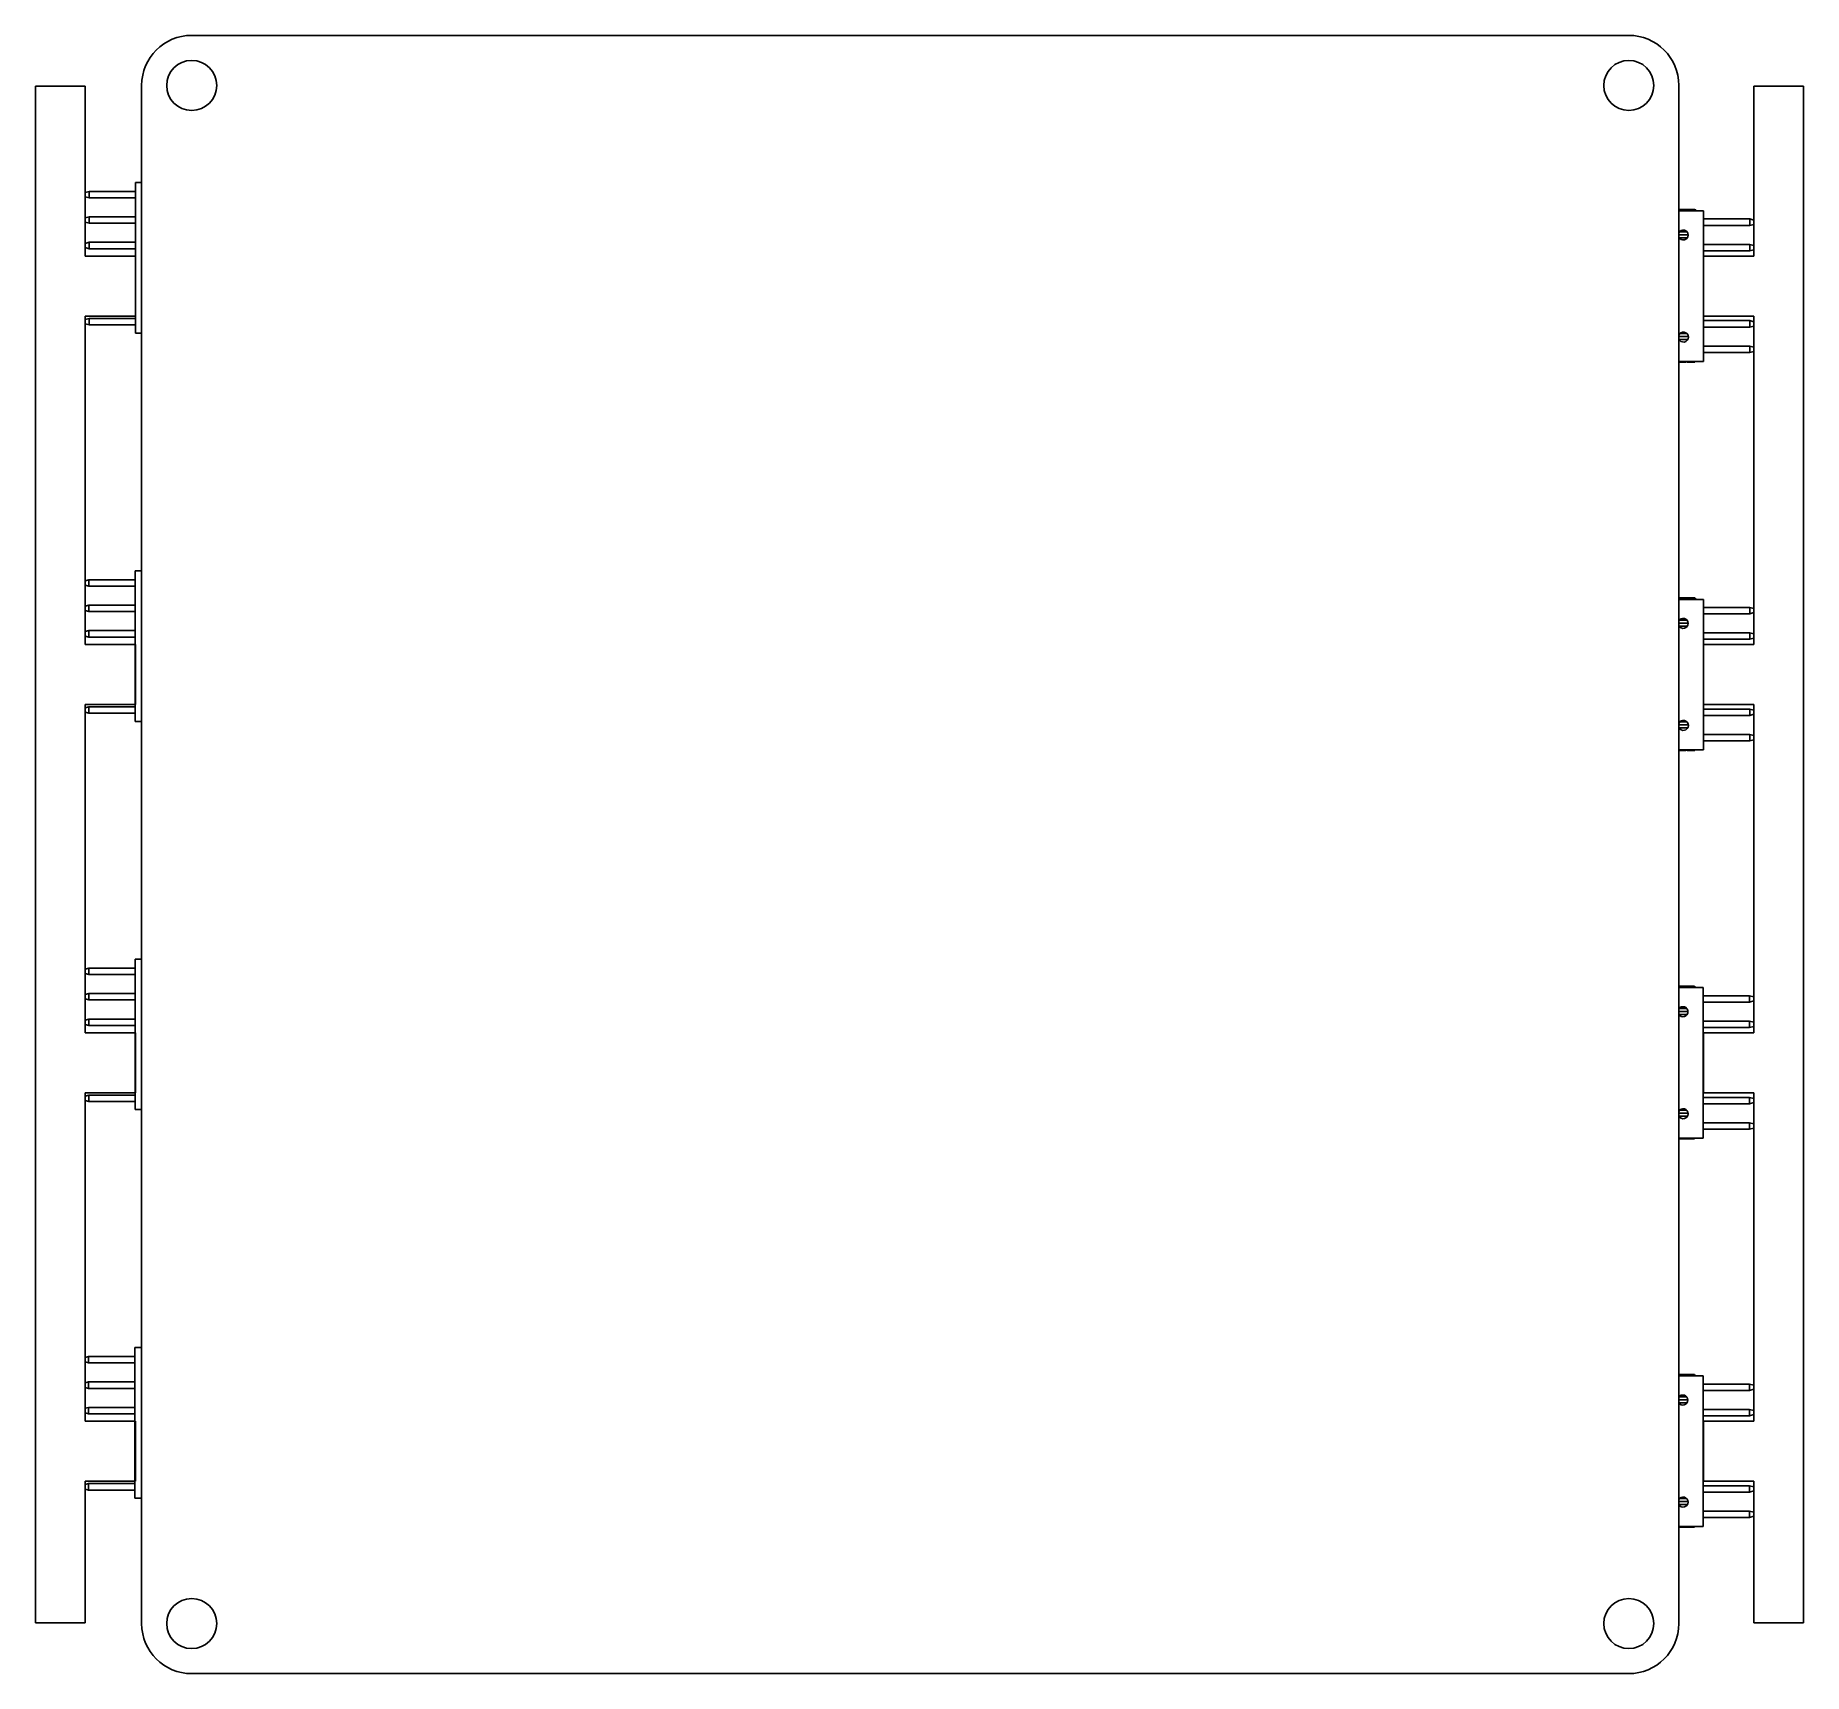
# Model space of a CAD drawing. Header units: millimetres. Extents: x -120 to 57, y -38 to 125.
import ezdxf

# ---------------------------------------------------------------- set-up
doc = ezdxf.new("R2010")
doc.units = ezdxf.units.MM

msp = doc.modelspace()

# ---------------------------------------------------------------- linework, layer by layer
at = {"color": 7, "linetype": 'Continuous', "lineweight": 25}
for p, q in [((39.6, 125.3), (-104.05, 125.3)), ((-119.67, 120.24), (-119.67, -33.36)), ((-114.7, 120.24), (-119.67, 120.24)), ((-114.7, 103.23), (-114.7, 120.24)), ((-109.05, 120.3), (-109.05, -33.42)), ((44.6, -33.42), (44.6, 120.3)), ((52.11, 120.24), (52.11, 103.23)), ((57.08, 120.24), (52.11, 120.24)), ((57.08, -33.36), (57.08, 120.24)), ((-114.3, 109.7), (-114.7, 109.59)), ((-114.3, 109.7), (-114.3, 109.06)), ((-114.3, 109.7), (-109.67, 109.7)), ((-109.67, 110.6), (-109.67, 95.55)), ((-109.05, 110.6), (-109.67, 110.6)), ((-114.7, 109.17), (-114.3, 109.06)), ((-114.3, 109.06), (-109.67, 109.06)), ((44.6, 107.9), (46.21, 107.9)), ((46.21, 107.85), (46.21, 107.9)), ((46.21, 107.85), (46.31, 107.85)), ((46.31, 107.85), (46.31, 107.75)), ((-114.3, 107.16), (-114.7, 107.05)), ((-114.7, 106.63), (-114.3, 106.52)), ((-114.3, 107.16), (-114.3, 106.52)), ((-114.3, 107.16), (-109.67, 107.16)), ((-114.3, 106.52), (-109.67, 106.52)), ((47.08, 107.75), (44.6, 107.75)), ((47.08, 92.7), (47.08, 107.75)), ((51.71, 106.95), (47.08, 106.95)), ((51.71, 106.31), (47.08, 106.31)), ((51.71, 106.31), (51.71, 106.95)), ((52.11, 106.84), (51.71, 106.95)), ((51.71, 106.31), (52.11, 106.41)), ((-114.3, 104.62), (-114.7, 104.51)), ((-114.3, 104.62), (-114.3, 103.98)), ((-114.3, 104.62), (-109.67, 104.62)), ((44.6, 105.36), (45.55, 105.36)), ((45.45, 105.06), (44.64, 105.06)), ((44.65, 105.66), (45.44, 105.66)), ((51.71, 104.41), (47.08, 104.41)), ((51.71, 103.77), (51.71, 104.41)), ((52.11, 104.3), (51.71, 104.41)), ((-114.7, 104.09), (-114.3, 103.98)), ((-109.67, 103.23), (-114.7, 103.23)), ((-114.3, 103.98), (-109.67, 103.98)), ((-109.67, 97.23), (-109.67, 103.23)), ((51.71, 103.77), (47.08, 103.77)), ((52.11, 103.23), (47.08, 103.23)), ((51.71, 103.77), (52.11, 103.87)), ((-109.67, 102.08), (-109.67, 102.08)), ((-109.67, 101.44), (-109.67, 101.44)), ((-109.67, 99.54), (-109.67, 99.54)), ((-114.7, 97.23), (-109.67, 97.23)), ((-114.7, 64.42), (-114.7, 97.23)), ((-109.67, 98.9), (-109.67, 98.9)), ((47.08, 97.23), (52.11, 97.23)), ((52.11, 97.23), (52.11, 64.42)), ((-114.3, 97), (-114.7, 96.89)), ((-114.7, 96.47), (-114.3, 96.36)), ((-114.3, 97), (-114.3, 96.36)), ((-114.3, 97), (-109.67, 97)), ((-114.3, 96.36), (-109.67, 96.36)), ((-109.67, 95.55), (-109.05, 95.55)), ((44.71, 95.5), (45.43, 95.5)), ((51.71, 96.79), (47.08, 96.79)), ((51.71, 96.15), (47.08, 96.15)), ((51.71, 96.15), (51.71, 96.79)), ((52.11, 96.68), (51.71, 96.79)), ((51.71, 96.15), (52.11, 96.25)), ((45.57, 95.2), (44.6, 95.2)), ((45.51, 94.9), (44.64, 94.9)), ((51.71, 94.25), (47.08, 94.25)), ((51.71, 93.61), (51.71, 94.25)), ((52.11, 94.14), (51.71, 94.25)), ((51.71, 93.61), (52.11, 93.71)), ((44.6, 92.7), (47.08, 92.7)), ((46.21, 92.66), (44.6, 92.66)), ((44.61, 92.65), (44.6, 92.65)), ((44.61, 92.65), (44.61, 92.66)), ((44.67, 92.65), (44.67, 92.66)), ((44.84, 92.65), (44.67, 92.65)), ((44.72, 92.65), (44.72, 92.66)), ((44.74, 92.65), (44.74, 92.66)), ((44.75, 92.65), (44.75, 92.66)), ((44.84, 92.65), (44.84, 92.66)), ((44.86, 92.65), (44.85, 92.65)), ((44.87, 92.65), (44.87, 92.66)), ((44.92, 92.65), (44.87, 92.65)), ((44.92, 92.65), (44.92, 92.66)), ((44.96, 92.65), (44.96, 92.66)), ((44.98, 92.65), (44.98, 92.66)), ((44.98, 92.65), (44.98, 92.66)), ((44.99, 92.65), (44.98, 92.65)), ((44.99, 92.65), (44.99, 92.66)), ((45.01, 92.65), (45.01, 92.66)), ((45.04, 92.65), (45.04, 92.66)), ((45.08, 92.65), (45.08, 92.66)), ((45.09, 92.65), (45.09, 92.66)), ((45.1, 92.65), (45.09, 92.65)), ((45.1, 92.65), (45.1, 92.66)), ((45.13, 92.65), (45.1, 92.65)), ((45.13, 92.65), (45.13, 92.66)), ((45.13, 92.65), (45.13, 92.66)), ((45.16, 92.65), (45.16, 92.66)), ((45.19, 92.65), (45.19, 92.66)), ((45.2, 92.65), (45.2, 92.66)), ((45.22, 92.65), (45.22, 92.66)), ((45.22, 92.65), (45.22, 92.66)), ((45.31, 92.65), (45.22, 92.65)), ((45.31, 92.65), (45.31, 92.66)), ((45.45, 92.65), (45.45, 92.66)), ((45.5, 92.65), (45.5, 92.66)), ((45.61, 92.65), (45.61, 92.66)), ((45.68, 92.65), (45.61, 92.65)), ((45.68, 92.65), (45.68, 92.66)), ((45.71, 92.65), (45.71, 92.66)), ((45.84, 92.65), (45.72, 92.65)), ((45.84, 92.65), (45.84, 92.66)), ((45.96, 92.65), (45.96, 92.66)), ((46.07, 92.65), (46.07, 92.66)), ((46.17, 92.65), (46.17, 92.66)), ((46.21, 92.7), (46.21, 92.66)), ((46.22, 92.65), (46.22, 92.66)), ((51.71, 93.61), (47.08, 93.61)), ((-114.32, 70.89), (-114.7, 70.79)), ((-114.32, 70.89), (-114.32, 70.25)), ((-114.32, 70.89), (-109.69, 70.89)), ((-109.69, 71.79), (-109.69, 56.74)), ((-109.05, 71.79), (-109.69, 71.79)), ((-114.7, 70.35), (-114.32, 70.25)), ((-114.32, 70.25), (-109.69, 70.25)), ((44.6, 69.09), (46.2, 69.09)), ((47.06, 68.94), (44.6, 68.94)), ((46.2, 69.04), (46.2, 69.09)), ((46.2, 69.04), (46.3, 69.04)), ((46.3, 69.04), (46.3, 68.94)), ((47.06, 53.89), (47.06, 68.94)), ((-114.32, 68.35), (-114.7, 68.25)), ((-114.7, 67.81), (-114.32, 67.71)), ((-114.32, 68.35), (-114.32, 67.71)), ((-114.32, 68.35), (-109.69, 68.35)), ((-114.32, 67.71), (-109.69, 67.71)), ((51.7, 68.14), (47.06, 68.14)), ((51.7, 67.5), (47.06, 67.5)), ((51.7, 67.5), (51.7, 68.14)), ((52.11, 68.03), (51.7, 68.14)), ((51.7, 67.5), (52.11, 67.61)), ((-114.32, 65.81), (-114.7, 65.71)), ((-114.32, 65.81), (-114.32, 65.17)), ((-114.32, 65.81), (-109.69, 65.81)), ((44.6, 66.55), (45.53, 66.55)), ((45.44, 66.25), (44.63, 66.25)), ((44.64, 66.85), (45.43, 66.85)), ((51.7, 65.6), (47.06, 65.6)), ((51.7, 64.96), (51.7, 65.6)), ((52.11, 65.49), (51.7, 65.6)), ((-114.7, 65.27), (-114.32, 65.17)), ((-109.67, 64.42), (-114.7, 64.42)), ((-114.32, 65.17), (-109.69, 65.17)), ((-109.67, 58.42), (-109.67, 64.42)), ((51.7, 64.96), (47.06, 64.96)), ((47.08, 64.42), (47.08, 58.42)), ((52.11, 64.42), (47.08, 64.42)), ((51.7, 64.96), (52.11, 65.07)), ((47.08, 63.06), (47.06, 63.06)), ((47.08, 62.42), (47.06, 62.42)), ((47.08, 60.52), (47.06, 60.52)), ((-114.7, 25.61), (-114.7, 58.42)), ((-114.7, 58.42), (-109.67, 58.42)), ((47.08, 59.88), (47.06, 59.88)), ((47.08, 58.42), (52.11, 58.42)), ((52.11, 58.42), (52.11, 25.61)), ((-114.32, 58.19), (-114.7, 58.09)), ((-114.7, 57.65), (-114.32, 57.55)), ((-114.32, 58.19), (-114.32, 57.55)), ((-114.32, 58.19), (-109.69, 58.19)), ((-114.32, 57.55), (-109.69, 57.55)), ((-109.69, 56.74), (-109.05, 56.74)), ((44.7, 56.69), (45.42, 56.69)), ((51.7, 57.98), (47.06, 57.98)), ((51.7, 57.34), (47.06, 57.34)), ((51.7, 57.34), (51.7, 57.98)), ((52.11, 57.87), (51.7, 57.98)), ((51.7, 57.34), (52.11, 57.45)), ((45.56, 56.39), (44.6, 56.39)), ((45.49, 56.09), (44.63, 56.09)), ((51.7, 55.44), (47.06, 55.44)), ((51.7, 54.8), (47.06, 54.8)), ((51.7, 54.8), (51.7, 55.44)), ((52.11, 55.33), (51.7, 55.44)), ((51.7, 54.8), (52.11, 54.91)), ((44.6, 53.89), (47.06, 53.89)), ((46.2, 53.85), (44.6, 53.85)), ((44.66, 53.84), (44.66, 53.85)), ((44.83, 53.84), (44.66, 53.84)), ((44.7, 53.84), (44.7, 53.85)), ((44.73, 53.84), (44.73, 53.85)), ((44.74, 53.84), (44.74, 53.85)), ((44.83, 53.84), (44.83, 53.85)), ((44.85, 53.84), (44.83, 53.84)), ((44.85, 53.84), (44.85, 53.85)), ((44.91, 53.84), (44.85, 53.84)), ((44.91, 53.84), (44.91, 53.85)), ((44.95, 53.84), (44.95, 53.85)), ((44.96, 53.84), (44.96, 53.85)), ((44.98, 53.84), (44.96, 53.84)), ((44.97, 53.84), (44.97, 53.85)), ((44.98, 53.84), (44.98, 53.85)), ((44.99, 53.84), (44.99, 53.85)), ((45.03, 53.84), (45.03, 53.85)), ((45.06, 53.84), (45.06, 53.85)), ((45.07, 53.84), (45.07, 53.85)), ((45.09, 53.84), (45.07, 53.84)), ((45.09, 53.84), (45.09, 53.85)), ((45.11, 53.84), (45.09, 53.84)), ((45.11, 53.84), (45.11, 53.85)), ((45.11, 53.84), (45.11, 53.85)), ((45.15, 53.84), (45.15, 53.85)), ((45.18, 53.84), (45.18, 53.85)), ((45.19, 53.84), (45.19, 53.85)), ((45.2, 53.84), (45.2, 53.85)), ((45.21, 53.84), (45.21, 53.85)), ((45.3, 53.84), (45.21, 53.84)), ((45.3, 53.84), (45.3, 53.85)), ((45.44, 53.84), (45.44, 53.85)), ((45.48, 53.84), (45.48, 53.85)), ((45.59, 53.84), (45.59, 53.85)), ((45.66, 53.84), (45.59, 53.84)), ((45.66, 53.84), (45.66, 53.85)), ((45.7, 53.84), (45.7, 53.85)), ((45.82, 53.84), (45.7, 53.84)), ((45.82, 53.84), (45.82, 53.85)), ((45.94, 53.84), (45.94, 53.85)), ((46.06, 53.84), (46.06, 53.85)), ((46.15, 53.84), (46.15, 53.85)), ((46.2, 53.89), (46.2, 53.85)), ((46.2, 53.84), (46.2, 53.85)), ((-114.33, 32.08), (-114.7, 31.98)), ((-114.33, 32.08), (-114.33, 31.44)), ((-114.33, 32.08), (-109.7, 32.08)), ((-109.7, 32.99), (-109.7, 17.94)), ((-109.05, 32.99), (-109.7, 32.99)), ((-114.7, 31.54), (-114.33, 31.44)), ((-114.33, 31.44), (-109.7, 31.44)), ((44.6, 30.28), (46.18, 30.28)), ((47.05, 30.14), (44.6, 30.14)), ((46.18, 30.23), (46.18, 30.28)), ((46.18, 30.23), (46.28, 30.23)), ((46.28, 30.23), (46.28, 30.14)), ((47.05, 15.09), (47.05, 30.14)), ((-114.33, 29.54), (-114.7, 29.44)), ((-114.7, 29), (-114.33, 28.9)), ((-114.33, 29.54), (-114.33, 28.9)), ((-114.33, 29.54), (-109.7, 29.54)), ((-114.33, 28.9), (-109.7, 28.9)), ((51.68, 29.33), (47.05, 29.33)), ((51.68, 28.69), (47.05, 28.69)), ((51.68, 28.69), (51.68, 29.33)), ((52.11, 29.21), (51.68, 29.33)), ((51.68, 28.69), (52.11, 28.8)), ((-114.33, 27), (-114.7, 26.9)), ((-114.33, 27), (-114.33, 26.36)), ((-114.33, 27), (-109.7, 27)), ((44.6, 27.74), (45.52, 27.74)), ((45.42, 27.44), (44.61, 27.44)), ((44.62, 28.04), (45.41, 28.04)), ((51.68, 26.79), (47.05, 26.79)), ((51.68, 26.15), (51.68, 26.79)), ((52.11, 26.67), (51.68, 26.79)), ((-114.7, 26.46), (-114.33, 26.36)), ((-109.67, 25.61), (-114.7, 25.61)), ((-114.33, 26.36), (-109.7, 26.36)), ((-109.67, 19.61), (-109.67, 25.61)), ((51.68, 26.15), (47.05, 26.15)), ((47.08, 25.61), (47.08, 19.61)), ((52.11, 25.61), (47.08, 25.61)), ((51.68, 26.15), (52.11, 26.26)), ((47.08, 24.25), (47.05, 24.25)), ((47.08, 23.61), (47.05, 23.61)), ((47.08, 21.71), (47.05, 21.71)), ((-114.7, 19.61), (-109.67, 19.61)), ((-114.7, -13.2), (-114.7, 19.61)), ((47.08, 21.07), (47.05, 21.07)), ((47.08, 19.61), (52.11, 19.61)), ((52.11, 19.61), (52.11, -13.2)), ((-114.33, 19.38), (-114.7, 19.28)), ((-114.7, 18.84), (-114.33, 18.74)), ((-114.33, 19.38), (-114.33, 18.74)), ((-114.33, 19.38), (-109.7, 19.38)), ((-114.33, 18.74), (-109.7, 18.74)), ((-109.7, 17.94), (-109.05, 17.94)), ((44.68, 17.88), (45.4, 17.88)), ((51.68, 19.17), (47.05, 19.17)), ((51.68, 18.53), (47.05, 18.53)), ((51.68, 18.53), (51.68, 19.17)), ((52.11, 19.05), (51.68, 19.17)), ((51.68, 18.53), (52.11, 18.64)), ((45.54, 17.58), (44.6, 17.58)), ((45.47, 17.28), (44.61, 17.28)), ((51.68, 16.63), (47.05, 16.63)), ((51.68, 15.99), (47.05, 15.99)), ((51.68, 15.99), (51.68, 16.63)), ((52.11, 16.51), (51.68, 16.63)), ((51.68, 15.99), (52.11, 16.1)), ((44.6, 15.09), (47.05, 15.09)), ((46.18, 15.04), (44.6, 15.04)), ((44.64, 15.03), (44.64, 15.04)), ((44.81, 15.03), (44.64, 15.03)), ((44.69, 15.03), (44.69, 15.04)), ((44.71, 15.03), (44.71, 15.04)), ((44.72, 15.03), (44.72, 15.04)), ((44.81, 15.03), (44.81, 15.04)), ((44.83, 15.03), (44.82, 15.03)), ((44.84, 15.03), (44.84, 15.04)), ((44.89, 15.03), (44.84, 15.03)), ((44.89, 15.03), (44.89, 15.04)), ((44.93, 15.03), (44.93, 15.04)), ((44.95, 15.03), (44.95, 15.04)), ((44.95, 15.03), (44.95, 15.04)), ((44.96, 15.03), (44.95, 15.03)), ((44.96, 15.03), (44.96, 15.04)), ((44.98, 15.03), (44.98, 15.04)), ((45.01, 15.03), (45.01, 15.04)), ((45.04, 15.03), (45.04, 15.04)), ((45.06, 15.03), (45.06, 15.04)), ((45.07, 15.03), (45.06, 15.03)), ((45.07, 15.03), (45.07, 15.04)), ((45.09, 15.03), (45.07, 15.03)), ((45.09, 15.03), (45.09, 15.04)), ((45.09, 15.03), (45.09, 15.04)), ((45.13, 15.03), (45.13, 15.04)), ((45.16, 15.03), (45.16, 15.04)), ((45.17, 15.03), (45.17, 15.04)), ((45.19, 15.03), (45.19, 15.04)), ((45.19, 15.03), (45.19, 15.04)), ((45.28, 15.03), (45.19, 15.03)), ((45.28, 15.03), (45.28, 15.04)), ((45.42, 15.03), (45.42, 15.04)), ((45.47, 15.03), (45.47, 15.04)), ((45.57, 15.03), (45.57, 15.04)), ((45.65, 15.03), (45.57, 15.03)), ((45.65, 15.03), (45.65, 15.04)), ((45.68, 15.03), (45.68, 15.04)), ((45.81, 15.03), (45.68, 15.03)), ((45.81, 15.03), (45.81, 15.04)), ((45.93, 15.03), (45.93, 15.04)), ((46.04, 15.03), (46.04, 15.04)), ((46.14, 15.03), (46.14, 15.04)), ((46.18, 15.09), (46.18, 15.04)), ((46.19, 15.03), (46.19, 15.04)), ((-114.35, -6.73), (-114.7, -6.82)), ((-114.35, -6.73), (-114.35, -7.37)), ((-114.35, -6.73), (-109.72, -6.73)), ((-109.05, -5.82), (-109.72, -5.82)), ((-109.72, -5.82), (-109.72, -20.87)), ((-114.7, -7.27), (-114.35, -7.37)), ((-114.35, -7.37), (-109.72, -7.37)), ((44.6, -8.53), (46.16, -8.53)), ((47.03, -8.67), (44.6, -8.67)), ((46.16, -8.58), (46.16, -8.53)), ((46.16, -8.58), (46.26, -8.58)), ((46.26, -8.58), (46.26, -8.67)), ((47.03, -23.72), (47.03, -8.67)), ((-114.35, -9.27), (-114.7, -9.36)), ((-114.7, -9.81), (-114.35, -9.91)), ((-114.35, -9.27), (-114.35, -9.91)), ((-114.35, -9.27), (-109.72, -9.27)), ((-114.35, -9.91), (-109.72, -9.91)), ((51.66, -9.48), (47.03, -9.48)), ((51.66, -10.12), (47.03, -10.12)), ((51.66, -10.12), (51.66, -9.48)), ((52.11, -9.6), (51.66, -9.48)), ((51.66, -10.12), (52.11, -10)), ((-114.35, -11.81), (-114.7, -11.9)), ((-114.7, -12.35), (-114.35, -12.45)), ((-114.35, -11.81), (-114.35, -12.45)), ((-114.35, -11.81), (-109.72, -11.81)), ((44.6, -11.07), (45.5, -11.07)), ((45.41, -11.37), (44.6, -11.37)), ((44.61, -10.77), (45.4, -10.77)), ((51.66, -12.02), (47.03, -12.02)), ((51.66, -12.66), (51.66, -12.02)), ((52.11, -12.14), (51.66, -12.02)), ((-109.67, -13.2), (-114.7, -13.2)), ((-114.35, -12.45), (-109.72, -12.45)), ((-109.67, -19.2), (-109.67, -13.2)), ((51.66, -12.66), (47.03, -12.66)), ((52.11, -13.2), (47.08, -13.2)), ((47.08, -13.2), (47.08, -19.2)), ((51.66, -12.66), (52.11, -12.54)), ((47.08, -14.56), (47.03, -14.56)), ((47.08, -15.2), (47.03, -15.2)), ((47.08, -17.1), (47.03, -17.1)), ((-114.7, -19.2), (-109.67, -19.2)), ((-114.7, -33.36), (-114.7, -19.2)), ((-114.35, -19.43), (-114.7, -19.52)), ((-114.35, -19.43), (-114.35, -20.07)), ((-114.35, -19.43), (-109.72, -19.43)), ((47.08, -17.74), (47.03, -17.74)), ((47.08, -19.2), (52.11, -19.2)), ((52.11, -19.2), (52.11, -33.36)), ((-114.7, -19.97), (-114.35, -20.07)), ((-114.35, -20.07), (-109.72, -20.07)), ((-109.72, -20.87), (-109.05, -20.87)), ((44.67, -20.93), (45.39, -20.93)), ((51.66, -19.64), (47.03, -19.64)), ((51.66, -20.28), (47.03, -20.28)), ((51.66, -20.28), (51.66, -19.64)), ((52.11, -19.76), (51.66, -19.64)), ((51.66, -20.28), (52.11, -20.16)), ((45.53, -21.23), (44.6, -21.23)), ((45.46, -21.53), (44.6, -21.53)), ((51.66, -22.18), (47.03, -22.18)), ((51.66, -22.82), (47.03, -22.82)), ((51.66, -22.82), (51.66, -22.18)), ((52.11, -22.3), (51.66, -22.18)), ((51.66, -22.82), (52.11, -22.7)), ((44.6, -23.72), (47.03, -23.72)), ((46.16, -23.77), (44.6, -23.77)), ((44.8, -23.78), (44.6, -23.78)), ((44.63, -23.78), (44.63, -23.77)), ((44.67, -23.78), (44.67, -23.77)), ((44.7, -23.78), (44.7, -23.77)), ((44.71, -23.78), (44.71, -23.77)), ((44.8, -23.78), (44.8, -23.77)), ((44.81, -23.78), (44.8, -23.78)), ((44.82, -23.78), (44.82, -23.77)), ((44.87, -23.78), (44.82, -23.78)), ((44.87, -23.78), (44.87, -23.77)), ((44.92, -23.78), (44.92, -23.77)), ((44.93, -23.78), (44.93, -23.77)), ((44.94, -23.78), (44.93, -23.78)), ((44.94, -23.78), (44.94, -23.77)), ((44.95, -23.78), (44.95, -23.77)), ((44.96, -23.78), (44.96, -23.77)), ((45, -23.78), (45, -23.77)), ((45.03, -23.78), (45.03, -23.77)), ((45.04, -23.78), (45.04, -23.77)), ((45.05, -23.78), (45.04, -23.78)), ((45.06, -23.78), (45.06, -23.77)), ((45.08, -23.78), (45.06, -23.78)), ((45.08, -23.78), (45.08, -23.77)), ((45.08, -23.78), (45.08, -23.77)), ((45.12, -23.78), (45.12, -23.77)), ((45.14, -23.78), (45.14, -23.77)), ((45.15, -23.78), (45.15, -23.77)), ((45.17, -23.78), (45.17, -23.77)), ((45.17, -23.78), (45.17, -23.77)), ((45.27, -23.78), (45.17, -23.78)), ((45.27, -23.78), (45.27, -23.77)), ((45.4, -23.78), (45.4, -23.77)), ((45.45, -23.78), (45.45, -23.77)), ((45.56, -23.78), (45.56, -23.77)), ((45.63, -23.78), (45.56, -23.78)), ((45.63, -23.78), (45.63, -23.77)), ((45.67, -23.78), (45.67, -23.77)), ((45.79, -23.78), (45.67, -23.78)), ((45.79, -23.78), (45.79, -23.77)), ((45.91, -23.78), (45.91, -23.77)), ((46.03, -23.78), (46.03, -23.77)), ((46.12, -23.78), (46.12, -23.77)), ((46.16, -23.72), (46.16, -23.77)), ((46.17, -23.78), (46.17, -23.77)), ((-119.67, -33.36), (-114.7, -33.36)), ((52.11, -33.36), (57.08, -33.36)), ((-104.05, -38.42), (39.6, -38.42))]:
    msp.add_line(p, q, dxfattribs=at)
for centre in [(-104.05, 120.3), (39.6, 120.3), (-104.05, -33.42), (39.6, -33.42)]:
    msp.add_circle(centre, 2.5, dxfattribs=at)
for centre, radius, start, end in [((-104.05, 120.3), 5, 90, 180), ((39.6, 120.3), 5, 0, 90), ((45.05, 105.35), 0.5, 206.2726, 153.7274), ((45.07, 95.15), 0.5, 198.7911, 161.209), ((45.03, 66.54), 0.5, 210.0634, 149.9366), ((45.06, 56.34), 0.5, 203.7271, 156.2729), ((45.02, 27.73), 0.5, 213.4628, 146.5372), ((45.04, 17.53), 0.5, 207.8413, 152.1588), ((45, -11.08), 0.5, 216.0147, 143.4191), ((45.03, -21.28), 0.5, 210.4613, 148.5414), ((-104.05, -33.42), 5, 180, 270), ((39.6, -33.42), 5, 270, 0)]:
    msp.add_arc(centre, radius, start, end, dxfattribs=at)
for points, knots in [([(44.67, 92.65), (44.66, 92.65), (44.64, 92.65), (44.62, 92.65), (44.61, 92.65)], [0, 0, 0, 0, 0.577296, 1, 1, 1, 1]), ([(44.96, 92.65), (44.96, 92.65), (44.95, 92.65), (44.94, 92.65), (44.93, 92.65), (44.92, 92.65), (44.92, 92.65)], [0, 0, 0, 0, 0.242258, 0.495139, 0.726622, 1, 1, 1, 1]), ([(44.98, 92.65), (44.98, 92.65), (44.97, 92.65), (44.97, 92.65), (44.96, 92.65)], [0, 0, 0, 0, 0.522339, 1, 1, 1, 1]), ([(45.01, 92.65), (45.01, 92.65), (45, 92.65), (44.99, 92.65), (44.99, 92.65), (44.99, 92.65)], [0, 0, 0, 0, 0.287771, 0.558422, 1, 1, 1, 1]), ([(45.04, 92.65), (45.04, 92.65), (45.02, 92.65), (45.01, 92.65), (45.01, 92.65)], [0, 0, 0, 0, 0.5931, 1, 1, 1, 1]), ([(45.08, 92.65), (45.07, 92.65), (45.06, 92.65), (45.05, 92.65), (45.04, 92.65)], [0, 0, 0, 0, 0.535911, 1, 1, 1, 1]), ([(45.16, 92.65), (45.16, 92.65), (45.15, 92.65), (45.14, 92.65), (45.13, 92.65), (45.13, 92.65)], [0, 0, 0, 0, 0.287353, 0.555636, 1, 1, 1, 1]), ([(45.19, 92.65), (45.19, 92.65), (45.18, 92.65), (45.17, 92.65), (45.16, 92.65)], [0, 0, 0, 0, 0.527593, 1, 1, 1, 1]), ([(45.2, 92.65), (45.2, 92.65), (45.2, 92.65), (45.19, 92.65), (45.19, 92.65)], [0, 0, 0, 0, 0.577345, 1, 1, 1, 1]), ([(45.22, 92.65), (45.22, 92.65), (45.22, 92.65), (45.21, 92.65), (45.21, 92.65)], [0, 0, 0, 0, 0.902719, 1, 1, 1, 1]), ([(45.5, 92.65), (45.48, 92.65), (45.46, 92.65), (45.45, 92.65), (45.45, 92.65)], [0, 0, 0, 0, 0.560121, 1, 1, 1, 1]), ([(45.61, 92.65), (45.58, 92.65), (45.54, 92.65), (45.51, 92.65), (45.5, 92.65)], [0, 0, 0, 0, 0.557617, 1, 1, 1, 1]), ([(45.71, 92.65), (45.71, 92.65), (45.71, 92.65), (45.7, 92.65), (45.69, 92.65), (45.68, 92.65), (45.68, 92.65)], [0, 0, 0, 0, 0.281447, 0.55884, 0.777519, 1, 1, 1, 1]), ([(45.96, 92.65), (45.94, 92.65), (45.91, 92.65), (45.87, 92.65), (45.84, 92.65), (45.84, 92.65), (45.84, 92.65)], [0, 0, 0, 0, 0.283316, 0.558049, 0.775434, 1, 1, 1, 1]), ([(46.07, 92.65), (46.07, 92.65), (46.06, 92.65), (46.03, 92.65), (45.99, 92.65), (45.97, 92.65), (45.96, 92.65)], [0, 0, 0, 0, 0.277909, 0.553175, 0.772919, 1, 1, 1, 1]), ([(46.17, 92.65), (46.15, 92.65), (46.13, 92.65), (46.09, 92.65), (46.07, 92.65)], [0, 0, 0, 0, 0.5608705, 1, 1, 1, 1]), ([(46.22, 92.65), (46.22, 92.65), (46.21, 92.65), (46.18, 92.65), (46.17, 92.65)], [0, 0, 0, 0, 0.557939, 1, 1, 1, 1]), ([(44.66, 53.84), (44.64, 53.84), (44.62, 53.84), (44.61, 53.84), (44.6, 53.84)], [0, 0, 0, 0, 0.67178, 1, 1, 1, 1]), ([(44.95, 53.84), (44.94, 53.84), (44.93, 53.84), (44.92, 53.84), (44.91, 53.84), (44.91, 53.84), (44.91, 53.84)], [0, 0, 0, 0, 0.242258, 0.495139, 0.726622, 1, 1, 1, 1]), ([(44.96, 53.84), (44.96, 53.84), (44.96, 53.84), (44.95, 53.84), (44.95, 53.84)], [0, 0, 0, 0, 0.522339, 1, 1, 1, 1]), ([(44.99, 53.84), (44.99, 53.84), (44.98, 53.84), (44.98, 53.84), (44.98, 53.84), (44.98, 53.84)], [0, 0, 0, 0, 0.287771, 0.558422, 1, 1, 1, 1]), ([(45.03, 53.84), (45.02, 53.84), (45.01, 53.84), (45, 53.84), (44.99, 53.84)], [0, 0, 0, 0, 0.5931, 1, 1, 1, 1]), ([(45.06, 53.84), (45.05, 53.84), (45.04, 53.84), (45.03, 53.84), (45.03, 53.84)], [0, 0, 0, 0, 0.535911, 1, 1, 1, 1]), ([(45.15, 53.84), (45.14, 53.84), (45.13, 53.84), (45.12, 53.84), (45.11, 53.84), (45.11, 53.84)], [0, 0, 0, 0, 0.287353, 0.555636, 1, 1, 1, 1]), ([(45.18, 53.84), (45.17, 53.84), (45.16, 53.84), (45.15, 53.84), (45.15, 53.84)], [0, 0, 0, 0, 0.527593, 1, 1, 1, 1]), ([(45.19, 53.84), (45.19, 53.84), (45.18, 53.84), (45.18, 53.84), (45.18, 53.84)], [0, 0, 0, 0, 0.577345, 1, 1, 1, 1]), ([(45.2, 53.84), (45.2, 53.84), (45.2, 53.84), (45.19, 53.84), (45.19, 53.84)], [0, 0, 0, 0, 0.902719, 1, 1, 1, 1]), ([(45.48, 53.84), (45.47, 53.84), (45.44, 53.84), (45.44, 53.84), (45.44, 53.84)], [0, 0, 0, 0, 0.560121, 1, 1, 1, 1]), ([(45.59, 53.84), (45.57, 53.84), (45.53, 53.84), (45.49, 53.84), (45.48, 53.84)], [0, 0, 0, 0, 0.557617, 1, 1, 1, 1]), ([(45.7, 53.84), (45.7, 53.84), (45.69, 53.84), (45.69, 53.84), (45.67, 53.84), (45.67, 53.84), (45.66, 53.84)], [0, 0, 0, 0, 0.281447, 0.55884, 0.777519, 1, 1, 1, 1]), ([(45.94, 53.84), (45.93, 53.84), (45.89, 53.84), (45.85, 53.84), (45.83, 53.84), (45.82, 53.84), (45.82, 53.84)], [0, 0, 0, 0, 0.283316, 0.558049, 0.775434, 1, 1, 1, 1]), ([(46.06, 53.84), (46.05, 53.84), (46.04, 53.84), (46.01, 53.84), (45.98, 53.84), (45.95, 53.84), (45.94, 53.84)], [0, 0, 0, 0, 0.277909, 0.553175, 0.772919, 1, 1, 1, 1]), ([(46.15, 53.84), (46.14, 53.84), (46.11, 53.84), (46.07, 53.84), (46.06, 53.84)], [0, 0, 0, 0, 0.5608705, 1, 1, 1, 1]), ([(46.2, 53.84), (46.2, 53.84), (46.2, 53.84), (46.17, 53.84), (46.15, 53.84)], [0, 0, 0, 0, 0.557939, 1, 1, 1, 1]), ([(44.64, 15.03), (44.63, 15.03), (44.61, 15.03), (44.6, 15.03), (44.6, 15.03)], [0, 0, 0, 0, 0.984225, 1, 1, 1, 1]), ([(44.93, 15.03), (44.93, 15.03), (44.92, 15.03), (44.91, 15.03), (44.9, 15.03), (44.89, 15.03), (44.89, 15.03)], [0, 0, 0, 0, 0.242258, 0.495139, 0.726622, 1, 1, 1, 1]), ([(44.95, 15.03), (44.94, 15.03), (44.94, 15.03), (44.94, 15.03), (44.93, 15.03)], [0, 0, 0, 0, 0.522339, 1, 1, 1, 1]), ([(44.98, 15.03), (44.97, 15.03), (44.97, 15.03), (44.96, 15.03), (44.96, 15.03), (44.96, 15.03)], [0, 0, 0, 0, 0.287771, 0.558422, 1, 1, 1, 1]), ([(45.01, 15.03), (45, 15.03), (44.99, 15.03), (44.98, 15.03), (44.98, 15.03)], [0, 0, 0, 0, 0.5931, 1, 1, 1, 1]), ([(45.04, 15.03), (45.04, 15.03), (45.03, 15.03), (45.02, 15.03), (45.01, 15.03)], [0, 0, 0, 0, 0.535911, 1, 1, 1, 1]), ([(45.13, 15.03), (45.13, 15.03), (45.12, 15.03), (45.11, 15.03), (45.1, 15.03), (45.09, 15.03)], [0, 0, 0, 0, 0.287353, 0.555636, 1, 1, 1, 1]), ([(45.16, 15.03), (45.16, 15.03), (45.15, 15.03), (45.14, 15.03), (45.13, 15.03)], [0, 0, 0, 0, 0.527593, 1, 1, 1, 1]), ([(45.17, 15.03), (45.17, 15.03), (45.17, 15.03), (45.16, 15.03), (45.16, 15.03)], [0, 0, 0, 0, 0.577345, 1, 1, 1, 1]), ([(45.19, 15.03), (45.19, 15.03), (45.19, 15.03), (45.18, 15.03), (45.18, 15.03)], [0, 0, 0, 0, 0.902719, 1, 1, 1, 1]), ([(45.47, 15.03), (45.45, 15.03), (45.43, 15.03), (45.42, 15.03), (45.42, 15.03)], [0, 0, 0, 0, 0.560121, 1, 1, 1, 1]), ([(45.57, 15.03), (45.55, 15.03), (45.51, 15.03), (45.48, 15.03), (45.47, 15.03)], [0, 0, 0, 0, 0.557617, 1, 1, 1, 1]), ([(45.68, 15.03), (45.68, 15.03), (45.68, 15.03), (45.67, 15.03), (45.66, 15.03), (45.65, 15.03), (45.65, 15.03)], [0, 0, 0, 0, 0.281447, 0.55884, 0.777519, 1, 1, 1, 1]), ([(45.93, 15.03), (45.91, 15.03), (45.87, 15.03), (45.84, 15.03), (45.81, 15.03), (45.81, 15.03), (45.81, 15.03)], [0, 0, 0, 0, 0.283316, 0.558049, 0.775434, 1, 1, 1, 1]), ([(46.04, 15.03), (46.04, 15.03), (46.03, 15.03), (45.99, 15.03), (45.96, 15.03), (45.94, 15.03), (45.93, 15.03)], [0, 0, 0, 0, 0.277909, 0.553175, 0.772919, 1, 1, 1, 1]), ([(46.14, 15.03), (46.12, 15.03), (46.09, 15.03), (46.06, 15.03), (46.04, 15.03)], [0, 0, 0, 0, 0.5608705, 1, 1, 1, 1]), ([(46.19, 15.03), (46.19, 15.03), (46.18, 15.03), (46.15, 15.03), (46.14, 15.03)], [0, 0, 0, 0, 0.557939, 1, 1, 1, 1]), ([(44.92, -23.78), (44.91, -23.78), (44.9, -23.78), (44.89, -23.78), (44.88, -23.78), (44.88, -23.78), (44.87, -23.78)], [0, 0, 0, 0, 0.242258, 0.495139, 0.726622, 1, 1, 1, 1]), ([(44.93, -23.78), (44.93, -23.78), (44.92, -23.78), (44.92, -23.78), (44.92, -23.78)], [0, 0, 0, 0, 0.522339, 1, 1, 1, 1]), ([(44.96, -23.78), (44.96, -23.78), (44.95, -23.78), (44.95, -23.78), (44.95, -23.78), (44.95, -23.78)], [0, 0, 0, 0, 0.287771, 0.558422, 1, 1, 1, 1]), ([(45, -23.78), (44.99, -23.78), (44.98, -23.78), (44.96, -23.78), (44.96, -23.78)], [0, 0, 0, 0, 0.5931, 1, 1, 1, 1]), ([(45.03, -23.78), (45.02, -23.78), (45.01, -23.78), (45, -23.78), (45, -23.78)], [0, 0, 0, 0, 0.535911, 1, 1, 1, 1]), ([(45.12, -23.78), (45.11, -23.78), (45.1, -23.78), (45.09, -23.78), (45.08, -23.78), (45.08, -23.78)], [0, 0, 0, 0, 0.287353, 0.555636, 1, 1, 1, 1]), ([(45.14, -23.78), (45.14, -23.78), (45.13, -23.78), (45.12, -23.78), (45.12, -23.78)], [0, 0, 0, 0, 0.527593, 1, 1, 1, 1]), ([(45.15, -23.78), (45.15, -23.78), (45.15, -23.78), (45.15, -23.78), (45.14, -23.78)], [0, 0, 0, 0, 0.577345, 1, 1, 1, 1]), ([(45.17, -23.78), (45.17, -23.78), (45.17, -23.78), (45.16, -23.78), (45.16, -23.78)], [0, 0, 0, 0, 0.902719, 1, 1, 1, 1]), ([(45.45, -23.78), (45.44, -23.78), (45.41, -23.78), (45.41, -23.78), (45.4, -23.78)], [0, 0, 0, 0, 0.560121, 1, 1, 1, 1]), ([(45.56, -23.78), (45.54, -23.78), (45.49, -23.78), (45.46, -23.78), (45.45, -23.78)], [0, 0, 0, 0, 0.557617, 1, 1, 1, 1]), ([(45.67, -23.78), (45.66, -23.78), (45.66, -23.78), (45.65, -23.78), (45.64, -23.78), (45.63, -23.78), (45.63, -23.78)], [0, 0, 0, 0, 0.281447, 0.55884, 0.777519, 1, 1, 1, 1]), ([(45.91, -23.78), (45.89, -23.78), (45.86, -23.78), (45.82, -23.78), (45.8, -23.78), (45.79, -23.78), (45.79, -23.78)], [0, 0, 0, 0, 0.283316, 0.558049, 0.775434, 1, 1, 1, 1]), ([(46.03, -23.78), (46.02, -23.78), (46.01, -23.78), (45.98, -23.78), (45.95, -23.78), (45.92, -23.78), (45.91, -23.78)], [0, 0, 0, 0, 0.277909, 0.553175, 0.772919, 1, 1, 1, 1]), ([(46.12, -23.78), (46.11, -23.78), (46.08, -23.78), (46.04, -23.78), (46.03, -23.78)], [0, 0, 0, 0, 0.560871, 1, 1, 1, 1]), ([(46.17, -23.78), (46.17, -23.78), (46.17, -23.78), (46.14, -23.78), (46.12, -23.78)], [0, 0, 0, 0, 0.557939, 1, 1, 1, 1])]:
    msp.add_open_spline(points, degree=3, knots=knots, dxfattribs=at)

doc.saveas('drawing.dxf')
